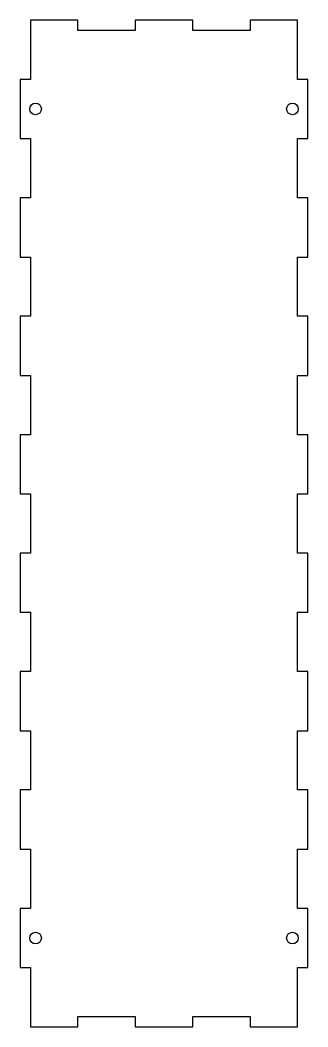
# Model space of a CAD drawing. Header units: millimetres. Extents: x -42 to 42, y 0 to 294.
import ezdxf

# ---------------------------------------------------------------- set-up
doc = ezdxf.new("R2010")
doc.units = ezdxf.units.MM
doc.layers.add('CORTE', color=1, linetype='CONTINUOUS')

msp = doc.modelspace()

# ---------------------------------------------------------------- linework, layer by layer
at = {"layer": 'CORTE', "color": 1}
msp.add_lwpolyline([(-25.2, 0), (-25.2, 3), (-8.4, 3), (-8.4, 0), (8.4, 0), (8.4, 3), (25.2, 3), (25.2, 0), (39, 0), (39, 17.2941), (42, 17.2941), (42, 34.5882), (39, 34.5882), (39, 51.8824), (42, 51.8824), (42, 69.1765), (39, 69.1765), (39, 86.4706), (42, 86.4706), (42, 103.7647), (39, 103.7647), (39, 121.0588), (42, 121.0588), (42, 138.3529), (39, 138.3529), (39, 155.6471), (42, 155.6471), (42, 172.9412), (39, 172.9412), (39, 190.2353), (42, 190.2353), (42, 207.5294), (39, 207.5294), (39, 224.8235), (42, 224.8235), (42, 242.1176), (39, 242.1176), (39, 259.4118), (42, 259.4118), (42, 276.7059), (39, 276.7059), (39, 294), (25.2, 294), (25.2, 291), (8.4, 291), (8.4, 294), (-8.4, 294), (-8.4, 291), (-25.2, 291), (-25.2, 294), (-39, 294), (-39, 276.7059), (-42, 276.7059), (-42, 259.4118), (-39, 259.4118), (-39, 242.1176), (-42, 242.1176), (-42, 224.8235), (-39, 224.8235), (-39, 207.5294), (-42, 207.5294), (-42, 190.2353), (-39, 190.2353), (-39, 172.9412), (-42, 172.9412), (-42, 155.6471), (-39, 155.6471), (-39, 138.3529), (-42, 138.3529), (-42, 121.0588), (-39, 121.0588), (-39, 103.7647), (-42, 103.7647), (-42, 86.4706), (-39, 86.4706), (-39, 69.1765), (-42, 69.1765), (-42, 51.8824), (-39, 51.8824), (-39, 34.5882), (-42, 34.5882), (-42, 17.2941), (-39, 17.2941), (-39, 0)], close=True, dxfattribs=at)
for centre in [(-37.5, 268.0588), (37.5, 268.0588), (-37.5, 25.9412), (37.5, 25.9412)]:
    msp.add_circle(centre, 1.7, dxfattribs=at)

doc.saveas('drawing.dxf')
